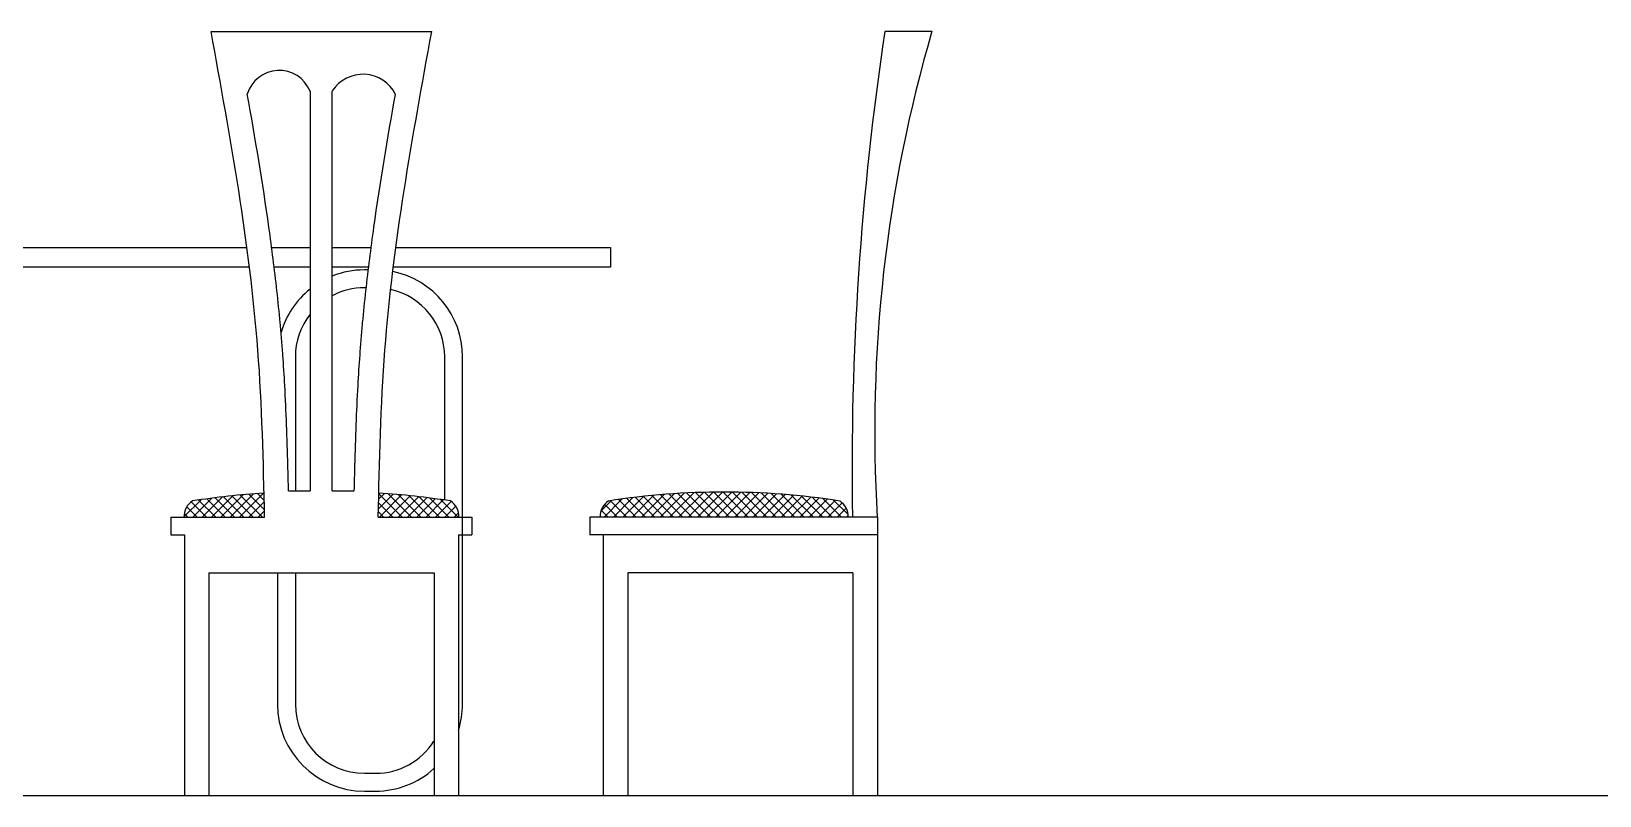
# Model space of a CAD drawing. Header units: inches. Extents: x 10 to 52.5, y 12.2 to 37.
# Drawn here: x 48.855 to 51.121, y 23.198 to 24.302 of the extents above; entities that cross this region are included whole.
import ezdxf

# ---------------------------------------------------------------- set-up
doc = ezdxf.new("R2010")
doc.units = ezdxf.units.IN
doc.header["$MEASUREMENT"] = 0
doc.layers.add('02', color=2, linetype='Continuous')
doc.layers.add('1', color=1, linetype='Continuous')

msp = doc.modelspace()

# ---------------------------------------------------------------- linework, layer by layer
at = {"layer": '02'}
for p, q in [((49.1151, 24.3013), (49.4338, 24.3013)), ((50.1563, 24.3013), (50.0882, 24.3013)), ((49.258, 24.2155), (49.258, 23.6382)), ((49.2902, 23.6382), (49.2902, 24.2155)), ((48.731, 23.9895), (49.1669, 23.9895)), ((49.2026, 23.9895), (49.258, 23.9895)), ((49.2902, 23.9895), (49.3463, 23.9895)), ((49.382, 23.9895), (49.6919, 23.9895)), ((49.6919, 23.9895), (49.6919, 23.9611)), ((49.1706, 23.9611), (48.7274, 23.9611)), ((49.258, 23.9611), (49.2062, 23.9611)), ((49.3427, 23.9611), (49.2902, 23.9611)), ((49.3422, 23.957), (49.3366, 23.957)), ((49.6919, 23.9611), (49.3784, 23.9611)), ((49.3392, 23.9313), (49.3366, 23.9313)), ((49.2368, 23.8315), (49.2368, 23.6382)), ((49.4525, 23.6246), (49.4525, 23.8315)), ((49.4783, 23.3298), (49.4783, 23.8315)), ((49.1315, 23.6292), (49.1023, 23.5999)), ((49.1467, 23.6308), (49.1158, 23.5999)), ((49.1488, 23.5999), (49.1208, 23.6279)), ((49.1616, 23.6323), (49.1293, 23.5999)), ((49.1622, 23.5999), (49.1329, 23.6293)), ((49.1764, 23.6335), (49.1427, 23.5999)), ((49.1757, 23.5999), (49.145, 23.6306)), ((49.1909, 23.6346), (49.1562, 23.5999)), ((49.1892, 23.5999), (49.1572, 23.6319)), ((49.1921, 23.6105), (49.1696, 23.633)), ((49.1918, 23.6242), (49.1821, 23.634)), ((49.2269, 23.6382), (49.258, 23.6382)), ((49.2902, 23.6382), (49.322, 23.6382)), ((49.378, 23.6331), (49.3568, 23.612)), ((49.3655, 23.6341), (49.3571, 23.6257)), ((49.3912, 23.5999), (49.3573, 23.6338)), ((49.3903, 23.632), (49.3583, 23.5999)), ((49.4047, 23.5999), (49.371, 23.6337)), ((49.4026, 23.6308), (49.3717, 23.5999)), ((49.4147, 23.6295), (49.3852, 23.5999)), ((49.4182, 23.5999), (49.3857, 23.6324)), ((49.4268, 23.628), (49.3987, 23.5999)), ((49.4316, 23.5999), (49.4006, 23.631)), ((49.4451, 23.5999), (49.4157, 23.6293)), ((49.6962, 23.5999), (49.7245, 23.6282)), ((49.7097, 23.5999), (49.7397, 23.63)), ((49.7232, 23.5999), (49.7547, 23.6315)), ((49.7275, 23.6286), (49.7561, 23.5999)), ((49.7367, 23.5999), (49.7695, 23.6328)), ((49.7396, 23.63), (49.7696, 23.5999)), ((49.7501, 23.5999), (49.784, 23.6338)), ((49.7518, 23.6312), (49.7831, 23.5999)), ((49.7636, 23.5999), (49.7983, 23.6347)), ((49.7642, 23.6323), (49.7965, 23.5999)), ((49.7766, 23.6333), (49.81, 23.5999)), ((49.7771, 23.5999), (49.8125, 23.6353)), ((49.7893, 23.6342), (49.8235, 23.5999)), ((49.7905, 23.5999), (49.8264, 23.6358)), ((49.802, 23.6349), (49.837, 23.5999)), ((49.804, 23.5999), (49.8402, 23.6361)), ((49.8149, 23.6354), (49.8504, 23.5999)), ((49.8175, 23.5999), (49.8538, 23.6362)), ((49.828, 23.6359), (49.8639, 23.5999)), ((49.8309, 23.5999), (49.8672, 23.6362)), ((49.8412, 23.6361), (49.8774, 23.5999)), ((49.8444, 23.5999), (49.8804, 23.636)), ((49.8546, 23.6362), (49.8908, 23.5999)), ((49.8579, 23.5999), (49.8935, 23.6356)), ((49.8681, 23.6362), (49.9043, 23.5999)), ((49.8714, 23.5999), (49.9065, 23.6351)), ((49.8818, 23.6359), (49.9178, 23.5999)), ((49.8848, 23.5999), (49.9193, 23.6344)), ((49.8957, 23.6355), (49.9313, 23.5999)), ((49.8983, 23.5999), (49.9319, 23.6336)), ((49.9098, 23.6349), (49.9447, 23.5999)), ((49.9118, 23.5999), (49.9445, 23.6326)), ((49.924, 23.6341), (49.9582, 23.5999)), ((49.9252, 23.5999), (49.9568, 23.6315)), ((49.9385, 23.6331), (49.9717, 23.5999)), ((49.9387, 23.5999), (49.9691, 23.6303)), ((49.9522, 23.5999), (49.9812, 23.629)), ((49.9532, 23.6319), (49.9851, 23.5999)), ((49.9681, 23.6304), (49.9986, 23.5999)), ((49.9833, 23.6288), (50.0121, 23.5999)), ((49.1006, 23.6252), (49.0759, 23.6005)), ((49.0814, 23.5999), (49.0762, 23.6051)), ((49.0949, 23.5999), (49.0799, 23.6149)), ((49.1083, 23.5999), (49.0863, 23.622)), ((49.1162, 23.6273), (49.0889, 23.5999)), ((49.1218, 23.5999), (49.0971, 23.6247)), ((49.1353, 23.5999), (49.1089, 23.6263)), ((49.1919, 23.6221), (49.1697, 23.5999)), ((49.1922, 23.6089), (49.1832, 23.5999)), ((49.3643, 23.5999), (49.3567, 23.6075)), ((49.3778, 23.5999), (49.357, 23.6207)), ((49.4387, 23.6265), (49.4122, 23.5999)), ((49.4505, 23.6248), (49.4256, 23.5999)), ((49.4586, 23.5999), (49.431, 23.6275)), ((49.4618, 23.6227), (49.4391, 23.5999)), ((49.472, 23.5999), (49.4466, 23.6254)), ((49.4685, 23.6158), (49.4526, 23.5999)), ((49.4725, 23.6064), (49.466, 23.5999)), ((49.6781, 23.6087), (49.6933, 23.624)), ((49.6786, 23.6102), (49.6888, 23.5999)), ((49.6828, 23.5999), (49.7091, 23.6262)), ((49.6836, 23.6186), (49.7023, 23.5999)), ((49.6919, 23.6237), (49.7157, 23.5999)), ((49.7037, 23.6255), (49.7292, 23.5999)), ((49.7155, 23.6271), (49.7427, 23.5999)), ((49.9656, 23.5999), (49.9932, 23.6275)), ((49.9791, 23.5999), (50.0051, 23.626)), ((49.9926, 23.5999), (50.0169, 23.6243)), ((49.9986, 23.6268), (50.0255, 23.5999)), ((50.0061, 23.5999), (50.0267, 23.6206)), ((50.0143, 23.6247), (50.0352, 23.6038)), ((50.0195, 23.5999), (50.0325, 23.6129)), ((49.0571, 23.5999), (49.0571, 23.5742)), ((49.0571, 23.5999), (49.1924, 23.5999)), ((49.3566, 23.5999), (49.4918, 23.5999)), ((49.4918, 23.5999), (49.4918, 23.5742)), ((50.0775, 23.5999), (49.6622, 23.5999)), ((49.6622, 23.5999), (49.6622, 23.5742)), ((50.033, 23.5999), (50.0353, 23.6022)), ((50.0775, 23.5999), (50.0775, 23.1977)), ((49.0571, 23.5742), (49.0765, 23.5742)), ((49.0765, 23.5742), (49.0765, 23.1977)), ((49.4725, 23.5742), (49.4725, 23.1977)), ((49.4725, 23.5742), (49.4918, 23.5742)), ((50.0775, 23.5742), (49.6622, 23.5742)), ((49.6815, 23.5742), (49.6815, 23.1977)), ((49.1119, 23.5195), (49.1119, 23.1977)), ((49.1119, 23.5195), (49.4371, 23.5195)), ((49.211, 23.5195), (49.211, 23.3298)), ((49.2368, 23.5195), (49.2368, 23.3298)), ((49.4371, 23.5195), (49.4371, 23.1977)), ((49.7169, 23.5195), (49.7169, 23.1977)), ((50.0421, 23.5195), (49.7169, 23.5195)), ((50.0421, 23.5195), (50.0421, 23.1977)), ((49.3366, 23.23), (49.3527, 23.23)), ((49.3366, 23.2042), (49.3527, 23.2042))]:
    msp.add_line(p, q, dxfattribs=at)
for centre, radius, start, end in [((54.2868, 23.6687), 4.2459, 171.4322, 180.928), ((52.1351, 23.7239), 2.0614, 163.7208, 183.4462), ((49.2135, 24.1972), 0.0481, 22.3881, 163.2435), ((49.3344, 24.1872), 0.0525, 26.4274, 147.3086), ((49.3366, 23.8315), 0.1256, 90, 111.6799), ((49.3527, 23.8315), 0.1256, 0, 78.5784), ((49.3366, 23.8315), 0.1256, 128.7433, 163.6037), ((49.3366, 23.8315), 0.0998, 90, 117.6944), ((49.3527, 23.8315), 0.0998, 0, 77.3529), ((49.3366, 23.8315), 0.0998, 141.9373, 180), ((49.2745, 22.4024), 1.2351, 93.8476, 98.6798), ((49.2745, 22.4024), 1.2351, 81.3202, 86.1524), ((49.8561, 22.5498), 1.0864, 81.1548, 98.8452), ((49.1025, 23.601), 0.0266, 122.9271, 182.1858), ((49.4464, 23.601), 0.0266, 357.8142, 57.0729), ((49.7036, 23.601), 0.0266, 122.9271, 182.1858), ((50.0087, 23.601), 0.0266, 357.8142, 57.0729), ((49.3366, 23.3298), 0.1256, 180, 270), ((49.3366, 23.3298), 0.0998, 180, 270), ((49.3527, 23.3298), 0.1256, 342.5223, 0), ((49.3527, 23.3298), 0.0998, 270, 327.6877), ((49.3527, 23.3298), 0.1256, 270, 312.2048)]:
    msp.add_arc(centre, radius, start, end, dxfattribs=at)
for points in [[(49.1924, 23.5999), (49.1827, 23.8412), (49.1151, 24.3013)], [(49.3566, 23.5999), (49.3662, 23.8412), (49.4338, 24.3013)]]:
    msp.add_spline(points, degree=3, dxfattribs=at)
for points, knots in [([(49.2269, 23.6382), (49.2266, 23.6504), (49.2263, 23.6625), (49.2255, 23.6942), (49.2249, 23.7138), (49.2234, 23.7523), (49.2226, 23.7712), (49.2207, 23.8049), (49.2198, 23.8196), (49.2182, 23.842), (49.2176, 23.8498), (49.2163, 23.8652), (49.2156, 23.8729), (49.2135, 23.8961), (49.2119, 23.9115), (49.2068, 23.9576), (49.2029, 23.9882), (49.1896, 24.0832), (49.1788, 24.1473), (49.1674, 24.2111)], [37.45212, 37.45212, 37.45212, 37.45212, 73.754337, 73.754337, 132.02376, 132.02376, 188.332818, 188.332818, 231.949599, 231.949599, 254.881844, 254.881844, 277.814089, 277.814089, 323.678578, 323.678578, 415.407557, 415.407557, 608.719174, 608.719174, 608.719174, 608.719174]), ([(49.322, 23.6382), (49.3223, 23.6504), (49.3226, 23.6625), (49.3234, 23.6942), (49.324, 23.7138), (49.3255, 23.7523), (49.3264, 23.7712), (49.3282, 23.8049), (49.3291, 23.8196), (49.3308, 23.842), (49.3313, 23.8498), (49.3326, 23.8652), (49.3333, 23.8729), (49.3354, 23.8961), (49.337, 23.9115), (49.3421, 23.9576), (49.346, 23.9882), (49.3593, 24.0831), (49.3701, 24.1469), (49.3814, 24.2105)], [37.45212, 37.45212, 37.45212, 37.45212, 73.754337, 73.754337, 132.02376, 132.02376, 188.332818, 188.332818, 231.949599, 231.949599, 254.881844, 254.881844, 277.814089, 277.814089, 323.678578, 323.678578, 415.407557, 415.407557, 608.179853, 608.179853, 608.179853, 608.179853])]:
    msp.add_open_spline(points, degree=3, knots=knots, dxfattribs=at)
at = {"layer": '1'}
msp.add_line((32.3342, 23.1977), (52.1649, 23.1977), dxfattribs=at)

doc.saveas('drawing.dxf')
